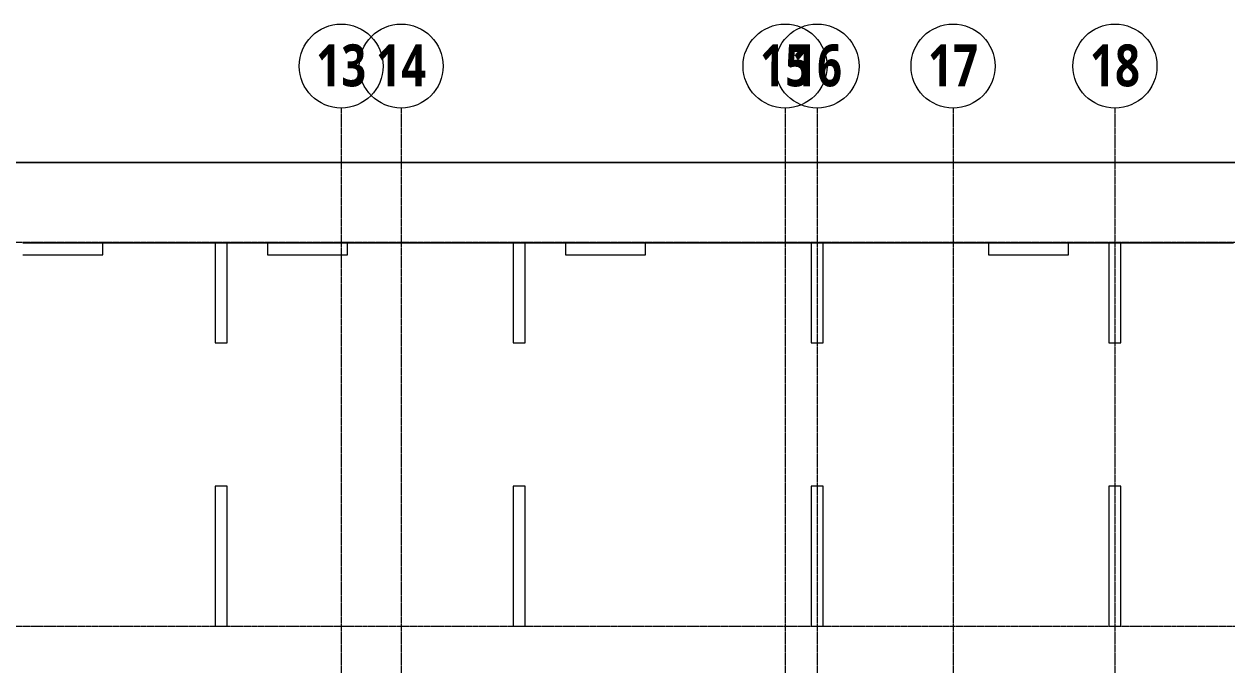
# Model space of a CAD drawing. Header units: millimetres. Extents: x -41779 to 122129, y -6962 to 59838.
# Drawn here: x 39353 to 69433, y 41317 to 57347 of the extents above; entities that cross this region are included whole.
import ezdxf

# ---------------------------------------------------------------- set-up
doc = ezdxf.new("R2010")
doc.units = ezdxf.units.MM
doc.linetypes.add('Grid Line', pattern=[10, 8, -1, 0, -1])
for name, color, linetype, lineweight in [('A-FLOR', 192, 'Continuous', 5), ('A-WALL', 113, 'Continuous', 15), ('S-GRID', 1, 'Continuous', 5), ('S-GRID-IDEN', 1, 'Continuous', 9)]:
    doc.layers.add(name, color=color, linetype=linetype, lineweight=lineweight)
doc.styles.add('Roboto_B', font='Roboto-Bold.ttf', dxfattribs={"width": 0.8, "height": 1050})

# ---------------------------------------------------------------- blocks, each defined once
blk = doc.blocks.new('BMS-SUPPER STRUCTURE_180317_rvt-1-GF')
at = {"layer": 'A-FLOR', "color": 9}
for p, q in [((36033, 53881), (70283, 53881)), ((39323, 51871), (41323, 51871)), ((41323, 51871), (44133, 51871)), ((44133, 51871), (44433, 51871)), ((44433, 51871), (45443, 51871)), ((45443, 51871), (47443, 51871)), ((47443, 51871), (51583, 51871)), ((51583, 51871), (51883, 51871)), ((51883, 51871), (52893, 51871)), ((52893, 51871), (54893, 51871)), ((54893, 51871), (59033, 51871)), ((59033, 51871), (59333, 51871)), ((59333, 51871), (63473, 51871)), ((63473, 51871), (65473, 51871)), ((65473, 51871), (66483, 51871)), ((66483, 51871), (66783, 51871)), ((66783, 51871), (69593, 51871))]:
    blk.add_line(p, q, dxfattribs=at)
at = {"layer": 'A-FLOR', "color": 8}
for p, q in [((70283, 53881), (36033, 53881)), ((44133, 51871), (41323, 51871)), ((45443, 51871), (44433, 51871)), ((51583, 51871), (47443, 51871)), ((52893, 51871), (51883, 51871)), ((59033, 51871), (54893, 51871)), ((63473, 51871), (59333, 51871)), ((66483, 51871), (65473, 51871)), ((69593, 51871), (66783, 51871))]:
    blk.add_line(p, q, dxfattribs=at)
at = {"layer": 'A-FLOR', "color": 254}
for p, q in [((39323, 51871), (41323, 51871)), ((41323, 51871), (39323, 51871)), ((41323, 51871), (44133, 51871)), ((44133, 51871), (41323, 51871)), ((44133, 51871), (44433, 51871)), ((44433, 51871), (44133, 51871)), ((44433, 51871), (45443, 51871)), ((45443, 51871), (44433, 51871)), ((45443, 51871), (47443, 51871)), ((47443, 51871), (45443, 51871)), ((47443, 51871), (51583, 51871)), ((51583, 51871), (47443, 51871)), ((51583, 51871), (51883, 51871)), ((51883, 51871), (51583, 51871)), ((51883, 51871), (52893, 51871)), ((52893, 51871), (51883, 51871)), ((52893, 51871), (54893, 51871)), ((54893, 51871), (52893, 51871)), ((54893, 51871), (59033, 51871)), ((59033, 51871), (54893, 51871)), ((59033, 51871), (59333, 51871)), ((59333, 51871), (59033, 51871)), ((59333, 51871), (63473, 51871)), ((63473, 51871), (59333, 51871)), ((63473, 51871), (65473, 51871)), ((65473, 51871), (63473, 51871)), ((65473, 51871), (66483, 51871)), ((66483, 51871), (65473, 51871)), ((66483, 51871), (66783, 51871)), ((66783, 51871), (66483, 51871)), ((66783, 51871), (69593, 51871)), ((69593, 51871), (66783, 51871))]:
    blk.add_line(p, q, dxfattribs=at)
at = {"layer": 'A-FLOR', "color": 253}
for p, q in [((41323, 51871), (39323, 51871)), ((44433, 51871), (44133, 51871)), ((47443, 51871), (45443, 51871)), ((51883, 51871), (51583, 51871)), ((54893, 51871), (52893, 51871)), ((59333, 51871), (59033, 51871)), ((65473, 51871), (63473, 51871)), ((66783, 51871), (66483, 51871))]:
    blk.add_line(p, q, dxfattribs=at)
at = {"layer": 'A-WALL', "color": 55, "lineweight": 18}
for p, q in [((41323, 51871), (39323, 51871)), ((41323, 51571), (41323, 51871)), ((44433, 51871), (44133, 51871)), ((44133, 51871), (44133, 49371)), ((44433, 49371), (44433, 51871)), ((47443, 51871), (45443, 51871)), ((45443, 51871), (45443, 51571)), ((47443, 51571), (47443, 51871)), ((51883, 51871), (51583, 51871)), ((51583, 51871), (51583, 49371)), ((51883, 49371), (51883, 51871)), ((54893, 51871), (52893, 51871)), ((52893, 51871), (52893, 51571)), ((54893, 51571), (54893, 51871)), ((59333, 51871), (59033, 51871)), ((59033, 51871), (59033, 49371)), ((59333, 49371), (59333, 51871)), ((65473, 51871), (63473, 51871)), ((63473, 51871), (63473, 51571)), ((65473, 51571), (65473, 51871)), ((66783, 51871), (66483, 51871)), ((66483, 51871), (66483, 49371)), ((66783, 49371), (66783, 51871)), ((39323, 51571), (41323, 51571)), ((45443, 51571), (47443, 51571)), ((52893, 51571), (54893, 51571)), ((63473, 51571), (65473, 51571)), ((44133, 49371), (44433, 49371)), ((51583, 49371), (51883, 49371)), ((59033, 49371), (59333, 49371)), ((66483, 49371), (66783, 49371)), ((44433, 45791), (44133, 45791)), ((44133, 45791), (44133, 42291)), ((44433, 42291), (44433, 45791)), ((51883, 45791), (51583, 45791)), ((51583, 45791), (51583, 42291)), ((51883, 42291), (51883, 45791)), ((59333, 45791), (59033, 45791)), ((59033, 45791), (59033, 42291)), ((59333, 42291), (59333, 45791)), ((66783, 45791), (66483, 45791)), ((66483, 45791), (66483, 42291)), ((66783, 42291), (66783, 45791)), ((44133, 42291), (44433, 42291)), ((51583, 42291), (51883, 42291)), ((59033, 42291), (59333, 42291)), ((66483, 42291), (66783, 42291))]:
    blk.add_line(p, q, dxfattribs=at)
blk = doc.blocks.new('Grid - Circle-565542-GF')
at = {"layer": 'S-GRID-IDEN'}
blk.add_circle((0, 0), 3.5, dxfattribs=at)

msp = doc.modelspace()

# ---------------------------------------------------------------- linework, layer by layer
at = {"layer": 'S-GRID', "linetype": 'Grid Line'}
for p, q in [((47283, 55247), (47283, -1908)), ((48783, 55247), (48783, -1908)), ((58383, 55247), (58383, -1908)), ((59183, 55247), (59183, -1908)), ((62583, 55247), (62583, -1908)), ((66633, 55247), (66633, -1908)), ((76597, 51881), (-26915, 51881)), ((76597, 42281), (-26915, 42281))]:
    msp.add_line(p, q, dxfattribs=at)

# ---------------------------------------------------------------- block references
at = {"lineweight": 5}
msp.add_blockref('BMS-SUPPER STRUCTURE_180317_rvt-1-GF', (0, 0), dxfattribs=at)
at = {"layer": 'S-GRID-IDEN', "xscale": 299.9999999999997, "yscale": 299.9999999999997, "zscale": 299.9999999999997, "rotation": 180}
for p in [(47283, 56297), (48783, 56297), (58383, 56297), (59183, 56297), (62583, 56297), (66633, 56297)]:
    msp.add_blockref('Grid - Circle-565542-GF', p, dxfattribs=at)

# ---------------------------------------------------------------- texts
at = {"layer": 'S-GRID-IDEN', "lineweight": 5, "char_height": 1050, "width": 1615.01, "attachment_point": 2, "line_spacing_factor": 1.016846, "style": 'Roboto_B'}
for s, insert in [('13', (47283, 56839)), ('18', (66633, 56839)), ('14', (48783, 56839)), ('15', (58383, 56839)), ('16', (59183, 56839)), ('17', (62583, 56839))]:
    msp.add_mtext(s, dxfattribs=dict(at, insert=insert))

doc.saveas('drawing.dxf')
